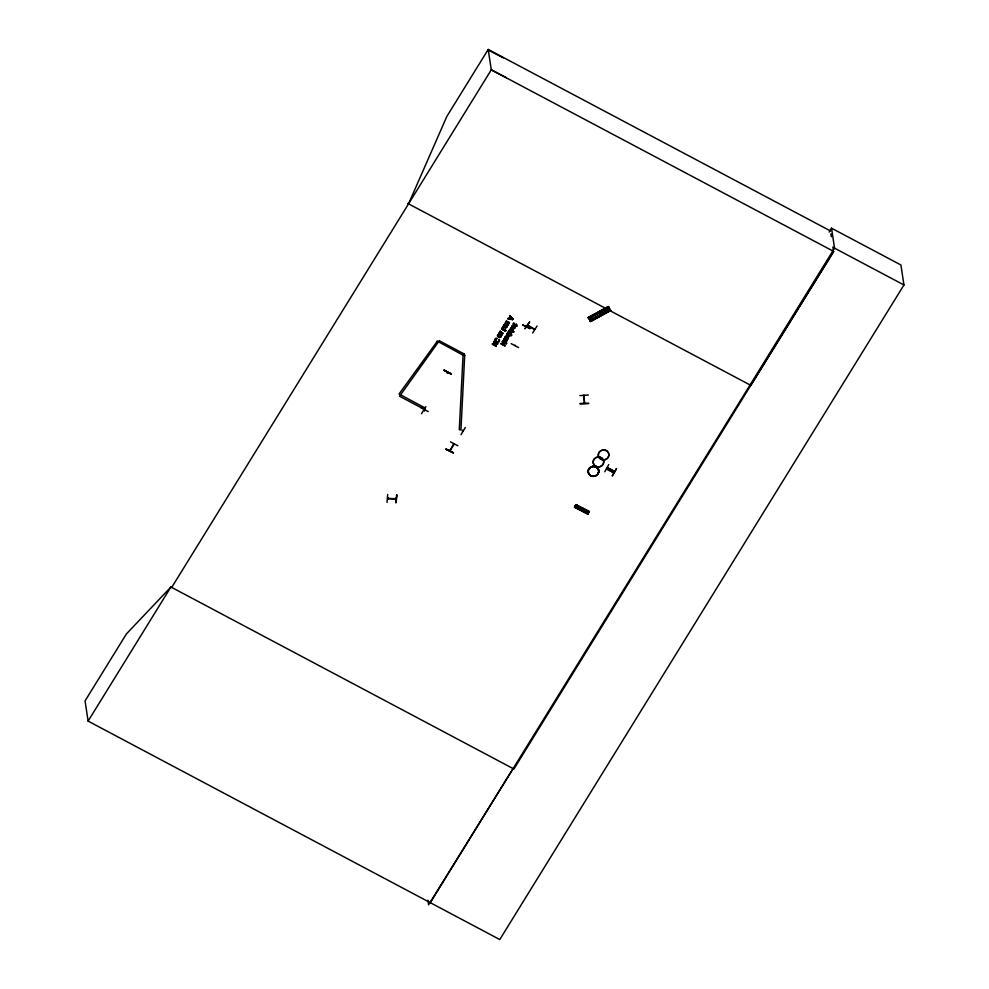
<?xml version="1.0" encoding="UTF-8"?>
<svg xmlns="http://www.w3.org/2000/svg" width="989" height="989" viewBox="0 0 989 989"><rect width="100%" height="100%" fill="white"/><g stroke="black" fill="none" stroke-linecap="round" stroke-linejoin="round"><path stroke-width="1.48" d="M497.492 336.05L497.69 335.036M506.541 340.401L505.997 339.462L506.405 340.748M502.783 333.058L502.647 333.825M502.808 333.417L500.162 331.204L502.758 333.033M513.501 329.56C511.264 331.055 515.529 332.465 512.426 330.783M508.791 332.663L508.766 332.193M505.54 337.224L506.071 338.015M463.112 430.981L462.531 430.339M504.959 337.274L505.206 338.139M527.99 325.777L527.496 325.134M527.693 325.146L534.876 329.325L533.912 329.25M464.731 354.989L460.948 429.807L459.292 429.77L463.075 354.952M507.023 340.439L506.974 339.796M504.069 340.043L505.169 338.498L503.661 339.524M454.211 443.69L449.946 450.959L450.391 449.97M454.285 444.024L453.827 444.753L453.494 444.148M498.889 339.722L499.519 340.055L498.913 341.873M424.627 409.533L424.689 408.729M387.008 502.437L387.676 494.463M395.303 498.567L395.39 498.481M387.787 498.357L396.119 498.728M397.071 494.982L395.934 502.956L396.626 494.809M583.93 395.476L584.511 403.388L583.943 395.13M509.731 332.378L509.928 333.392M610.745 470.727L611.115 470.01L610.72 470.813M515.084 345.606L514.985 345.136M526.494 326.691L526.272 326.852M508.247 332.564L508.395 331.624M509.792 335.086L508.161 333.652L507.419 334.369M508.791 332.353L508.964 331.55M511.548 333.219L511.461 331.599L511.189 333.54M507.308 334.369L508.074 335.58L509.347 335.518M506.751 334.282L508.136 336.223M508.037 337.966L507.617 338.597M510.336 332.341L510.732 333.182L511.375 332.403M508.606 337.583L507.678 339.239L507.172 338.782M504.007 325.764L505.49 327.186L506.393 326.061M512.191 326.37L512.945 327.705M445.903 449.327L453.457 452.875M500.459 336.433L500.15 335.407M495.415 340.129L496.762 338.597L495.922 338.609M614.033 472.631L606.69 468.502L613.996 472.631M501.979 333.862L501.534 332.539M497.504 335.778L497.875 334.789A1.335 1.249 -8.6 0 1 498.641 334.356L500.607 335.222M503.475 326.086L503.673 325.356M511.672 326.704L512.042 325.715A1.335 1.249 -8.6 0 1 512.809 325.282L514.774 326.135M494.859 340.142L495.106 339.239M511.4 332.564L511.449 331.624M504.118 339.474L504.106 340.241M506.949 340.673L506.158 338.955M513.353 323.613C513.143 325.826 517.877 326.58 515.949 325.974M509.755 332.551L509.755 331.191M509.854 332.255L509.533 331.117L508.853 332.044M508.321 332.081L508.717 331.105A1.286 1.212 -8.6 0 1 509.31 330.685L510.411 331.105M450.452 450.218L449.698 450.823L453.951 443.913M453.506 444.506L453.914 443.863M574.51 507.209L574.992 506.405L588.27 513.476L587.8 514.255L574.485 507.233L576.154 504.563M588.084 513.773L574.98 506.43M575.672 505.342L576.031 504.687L589.432 511.61L588.962 512.389L575.882 504.996M587.775 514.28L589.296 511.622L575.845 505.058M588.047 513.823L574.869 506.516M515.801 325.134C513.316 322.859 513.365 323.44 515.825 325.294L516.332 324.268L515.825 325.294M511.165 343.653L518.545 347.547M590.754 475.746L590.779 475.697A5.316 4.97 -8.6 0 1 590.841 467.006A5.316 4.97 -8.6 0 1 598.778 471.209A5.316 4.97 -8.6 0 1 590.792 475.622A5.328 4.982 -8.6 0 1 590.841 467.031A5.328 4.982 -8.6 0 1 598.802 471.259A5.328 4.982 -8.6 0 1 590.792 475.758A5.328 4.982 -8.6 0 1 590.853 467.105A5.328 4.982 -8.6 0 1 598.815 471.333A5.316 4.97 -8.6 0 1 590.804 475.734A5.316 4.97 -8.6 0 1 590.866 467.117A5.316 4.97 -8.6 0 1 598.79 471.333A5.328 4.982 -8.6 0 1 590.779 475.684M600.867 459.378L600.879 459.329A5.328 4.982 -8.6 0 1 600.953 450.663A5.316 4.97 -8.6 0 1 608.878 454.829A5.316 4.97 -8.6 0 1 600.892 459.242A5.316 4.97 -8.6 0 1 600.953 450.625A5.328 4.982 -8.6 0 1 608.915 454.878A5.328 4.982 -8.6 0 1 600.892 459.316M408.544 203.858L446.83 116.455L488.207 49.45L830.451 230.932M505.651 336.977L506.281 338.003L507.258 336.866L505.676 337.15M447.275 372.148L447.3 373.174L447.733 372.47M506.776 334.455L507.036 333.825M509.768 334.912L509.52 335.555M495.464 339.882L496.762 338.597M507.394 334.195L507.382 335.011M498.11 335.259L498.073 336.136M504.031 325.925L504.922 325.171L506.306 326.061M500.434 336.272L499.742 337.026L498.308 336.309M505.033 337.249L505.614 336.581M503.549 325.814L503.858 325.097A1.335 1.249 -8.6 0 1 504.625 324.676L506.591 325.529M500.793 336.841L500.929 336.557A1.335 1.249 -8.6 0 0 500.941 335.728L500.78 335.296M504.118 327.211L505.812 327.841A1.348 1.261 -8.6 0 0 506.578 327.408L506.912 326.877M494.957 339.771L495.625 338.646M445.903 449.303L453.494 452.838L446.101 448.944M420.857 407.616L428.175 411.585M606.48 469.033L613.81 472.965M499.321 341.007L497.479 342.491L495.304 341.366M506.924 340.513L505.503 341.662L503.871 340.785M829.128 232.069L831.526 228.187L900.917 264.978L903.946 284.968L499.779 939.55L88.108 721.105L170.912 586.996L513.897 769.009L833.529 251.33L491.286 69.848L488.207 49.45M424.887 407.629L424.096 409.236L399.568 396.23L439.4 340.599M437.2 341.094L463.124 355.199L463.915 353.592M492.51 343.813L494.413 344.827L492.485 343.653M493.523 341.947C497.949 343.492 492.942 343.195 493.832 341.465L497.714 343.517L497.442 344.184L495.885 343.208L497.442 344.184M502.251 334.035L501.769 335.086L498.827 333.367L501.955 333.689M500.187 331.364L500.162 331.204M505.787 330.66C497.541 327.285 506.356 328.781 505.478 331.154L501.596 329.09L502.894 326.79L503.376 327.198L502.894 326.79M505.082 323.242L508 323.341L505.082 323.242L507.58 325.665L507.852 325.01L507.58 325.665M506.442 321.042L506.195 321.635L506.442 321.042L509.52 322.513M507.876 318.705L509.483 318.446L510.349 317.036L509.792 315.615L512.932 319.088L512.562 319.682L507.913 318.866L508.185 318.211M493.548 342.12L493.832 341.465M498.852 333.54L499.111 332.91M501.596 329.09L502.919 326.951M508.21 318.371L509.508 318.619L510.373 317.209L509.792 315.615M502.363 328.843L503.352 327.038M510.027 318.718L510.707 317.407L512.215 319.113L510.027 318.718L512.215 319.113M494.413 344.827L495.427 342.96M492.176 344.135L496.082 346.36L494.846 344.901L495.885 343.208M494.871 345.062L495.909 343.368M501.769 335.086L502.004 334.171M508.569 323.873C501.336 322.365 513.118 325.777 506.961 321.61M494.846 344.901L496.367 345.705L496.082 346.36M505.478 331.154L505.762 330.499M512.908 318.915L512.562 319.682M504.749 342.713L506.306 343.69L504.749 342.713L503.71 344.407L505.231 345.223L504.946 345.878L501.064 343.813L501.349 343.158L503.277 344.333L504.291 342.478L502.387 341.465L504.291 342.478M502.412 341.638L502.696 340.97L506.603 343.208L502.696 340.97M506.071 336.384L506.022 335.592L508.037 336.816M506.887 334.22L507.74 332.811L511.795 334.962L511.536 335.592L510.25 334.752L511.536 335.592M513.897 331.562L513.637 332.193L509.57 330.042L509.829 329.411L512.018 330.561L512.809 330.029M512.29 329.213L510.633 328.336L510.893 327.705L512.809 328.867M514.305 323.391L513.452 323.428L513.711 324.775M504.254 339.425L505.169 338.498M504.081 340.068C504.934 342.528 505.614 337.224 506.887 339.734M504.736 340.896L505.898 338.819M506.022 339.635L505.119 341.094L505.997 339.462M504.773 342.886L503.71 344.407M507.196 338.955L507.876 338.077M515.356 326.073L513.909 324.738M516.233 325.517L516.74 324.491L516.79 326.419M516.765 326.259L516.209 325.344M506.306 343.69L506.578 343.035M574.696 506.727L575.907 504.761L589.259 511.906M575.944 507.691L577.378 505.367M581.73 510.757L583.164 508.433M831.526 228.187L834.555 248.165L430.351 902.586M513.093 768.577L428.62 904.787L427.928 900.225M833.814 251.478L750.787 385.339L407.74 203.425M443.987 370.343L451.516 373.99L444.185 370.047M425.851 406.64L421.487 413.711M447.485 372.334L447.337 372.828M424.256 410.522L424.009 410.188M529.622 321.907L524.887 328.805L529.572 322.018M462.827 430.957L463.037 430.611M465.287 427.545L461.01 434.666M532.675 332.984L537.039 326.024M608.767 464.595L604.774 471.753M611.115 470.134L610.126 470.517M612.488 475.907L616.481 468.638M522.761 324.887L530.203 328.682L522.736 324.948M526.531 327.05L526.037 327.235M396.082 499.136L396.07 498.444M508.569 331.513L508.742 331.266A1.286 1.212 -8.6 0 1 509.335 330.858L510.151 330.919M503.834 339.19L504.637 338.213M424.924 407.876L399.049 394.018L437.237 341.341M513.476 323.588L513.847 322.958M507.184 337.879L508.012 337.484M506.553 327.235L506.887 326.704A1.335 1.249 -8.6 0 0 506.9 325.876M500.607 337.088L500.904 336.396A1.335 1.249 -8.6 0 0 500.916 335.555M514.737 327.841L515.071 327.31A1.335 1.249 -8.6 0 0 515.084 326.481M514.774 328.014L515.096 327.483A1.335 1.249 -8.6 0 0 515.108 326.654L514.948 326.222M506.801 340.76L504.13 341.02M500.347 336.445L499.717 336.866M504.118 325.752L506.158 325.9M498.691 341.131L498.555 341.514A1.286 1.199 -8.6 0 1 497.813 341.897L496.787 341.613M505.33 336.606L505.527 338.399L507.159 337.719M450.49 441.873L457.858 445.742M511.251 332.638L510.361 332.86M506.961 337.261L506.257 337.842M424.825 408.927L424.392 409.211M396.144 499.124L387.787 498.679M495.39 339.066L495.897 338.436M506.257 340.735L505.082 340.933M498.258 335.271L499.717 335.271M512.426 326.197L513.884 326.197M507.555 334.195L509.842 334.542M506.924 337.978L505.33 338.114M505.836 336.952L507.258 336.866M511.35 333.231L510.151 333.404M424.429 410.88L424.479 410.163M498.592 341.971L497.022 342.293M610.497 310.175L590.272 321.066L610.522 310.212L608.371 306.578L588.171 317.58L588.752 318.47M590.408 321.141L588.171 317.556L608.26 306.528L608.841 307.443M588.492 318.087L608.581 307.06M608.717 307.282L588.579 318.248L609.001 307.74L608.668 307.196M588.715 318.396L608.816 307.356M608.964 307.703L588.888 318.755M590.013 320.572L609.978 309.396L589.864 320.387L590.569 321.536L610.67 310.509L610.089 309.508M610.238 309.804L590.136 320.832L610.473 310.15M509.829 329.411L512.042 330.734L512.623 329.263M506.121 340.859L505.453 341.032M512.45 330.944L513.464 329.374M528.089 326.086L528.2 325.418M513.884 327.779L514.577 326.667M509.187 335.605L507.617 335.135M388.529 498.716L388.516 498.023M513.971 328.274L512.623 328.014M513.996 328.447L512.302 327.816M499.828 337.521L498.135 336.89M512.834 325.443L513.823 325.554M508.791 336.173L509.137 336.309A1.323 1.236 -8.6 0 0 509.879 335.926A1.533 1.434 -8.6 0 0 510.275 334.925M497.479 341.761L497.788 341.737A1.286 1.199 -8.6 0 0 498.53 341.353M579.875 395.6L588.368 395.019M580.086 403.438L588.628 403.215M580.11 404.007L588.64 403.623M463.124 355.199L464.768 355.249M505.49 327.866L503.858 326.988M499.519 337.546L497.875 336.668M499.309 334.529L498.666 334.517A1.335 1.249 -8.6 0 0 497.9 334.95M513.106 325.777L514.342 326.506M513.452 327.742L514.416 327.693L514.478 326.494M513.699 327.952L512.215 326.902M499.532 337.026L498.147 336.149M387.873 498.666L387.737 498.06M508.482 336.309L506.788 335.011M497.17 341.885L496.416 341.44M534.505 329.275L534.715 328.929M534.517 329.609L527.347 325.381M510.373 333.652L509.694 332.724M496.602 342.33L494.883 340.698M505.985 325.109L504.65 324.837A1.335 1.249 -8.6 0 0 503.883 325.27M499.63 334.455L500.805 335.456M488.294 50.031L503.228 57.832M506.232 77.649L491.286 69.848L171.653 587.515L170.85 587.095L126.431 633.912L85.054 700.917L88.108 721.105M834.555 248.165L903.946 284.968M501.571 328.929L505.453 330.981M499.878 331.661L501.93 332.922M498.827 333.367L501.744 334.912M496.787 338.757L496.157 338.263M498.913 339.882L499.519 340.055M493.857 341.625L497.739 343.69M439.437 340.846L463.952 353.839M575.746 505.107L589.061 512.166M443.925 370.257L451.268 374.374M424.553 410.571L423.774 409.879M607.419 467.525L614.762 471.469M607.184 467.71L614.515 471.864L607.209 467.896M512.648 329.424L510.633 328.336M514.156 325.542L514.972 326.382M496.441 341.613L495.588 340.735M612.154 475.721L616.444 468.601M462.246 430.932L462.407 430.376M506.294 325.146L506.788 325.777M505.898 323.329L507.876 325.183M496.082 341.39L495.378 339.969M506.986 321.784L508.828 323.65M506.17 321.462L508.025 323.502M509.817 315.775L512.932 319.088M512.067 327.767L511.634 326.815M503.883 327.149L503.45 326.209M395.427 499.086L395.476 498.407M590.569 321.524L610.621 310.435M508.433 336.965L507.678 339.239M504.031 326.296L505.725 327.347L506.281 325.888M498.184 336.309L498.728 334.851L500.434 335.914M605.045 313.105L602.931 309.569M601.139 310.67L603.228 314.007M590.346 316.591L592.448 320.028M495.069 341.205L494.809 340.34M830.896 233.849L831.329 236.767M832.874 246.966L833.319 249.871M608.433 311.139L606.331 307.703M607.073 311.894L604.971 308.444M601.188 315.12L599.087 311.683M587.961 510.979L586.514 513.229M587.058 510.497L585.612 512.759M585.711 509.78L584.264 512.042M584.511 509.15L583.065 511.412M513.637 332.193L509.57 330.042M504.946 345.878L501.064 343.813M514.861 327.866A1.335 1.249 -8.6 0 1 514.095 328.299M500.694 336.952A1.335 1.249 -8.6 0 1 499.927 337.373M506.64 327.099A1.335 1.249 -8.6 0 1 505.886 327.52M510.25 334.752A1.533 1.434 -8.6 0 1 509.854 335.766M500.57 336.928A1.348 1.261 -8.6 0 1 499.804 337.348M582.496 509.743L583.72 510.027L582.496 509.743M595.737 466.264L595.724 466.289A5.316 4.97 -8.6 0 0 603.772 461.875A5.328 4.982 -8.6 0 0 595.823 457.647A5.328 4.982 -8.6 0 0 595.774 466.301A5.328 4.982 -8.6 0 0 603.784 461.875A5.316 4.97 -8.6 0 0 595.835 457.672A5.316 4.97 -8.6 0 0 595.786 466.289L595.749 466.239M574.708 506.863L587.998 513.909L574.671 506.924"/></g></svg>
